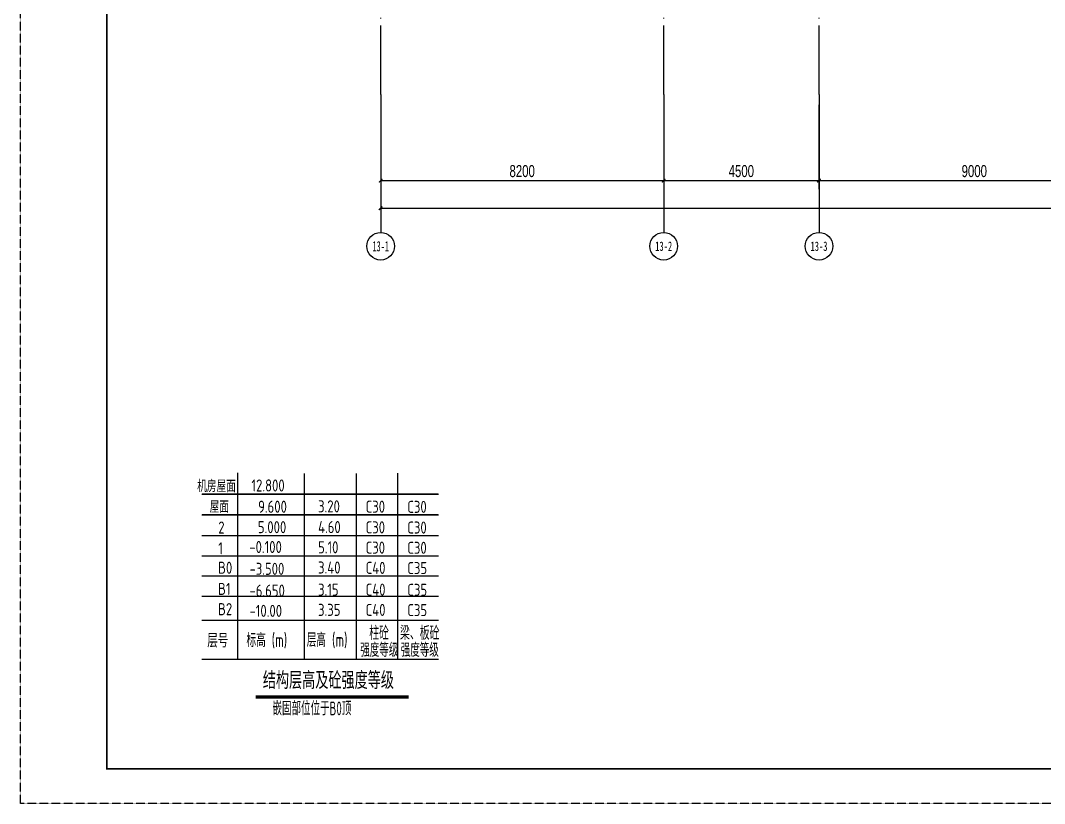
# Model space of a CAD drawing. Extents: x -67167 to 417929, y -86205 to 407116.
# Drawn here: x 73505 to 103177, y 91099 to 113788 of the extents above; entities that cross this region are included whole.
import ezdxf
from ezdxf.enums import TextEntityAlignment as Align

# ---------------------------------------------------------------- set-up
doc = ezdxf.new("R2010")
doc.units = 0
doc.header["$LTSCALE"] = 1000
doc.linetypes.add('DASH', pattern=[0.35, 0.25, -0.1])
doc.linetypes.add('DOTE', pattern=[2.42, 2, -0.2, 0.02, -0.2])
doc.layers.get('Defpoints').update_dxf_attribs({"color": 165})
for name, color, linetype in [('AXIS', 3, 'DOTE'), ('AXIS_TEXT', 7, 'Continuous'), ('DIM', 3, 'Continuous'), ('REIN', 1, 'Continuous'), ('s-beam', 4, 'DASH'), ('X-104 13#平面$0$01-标注_轴线坐标', 132, 'Continuous'), ('X-104 13#平面$0$02-TEXT_轴号', 7, 'Continuous'), ('X-104-9#-层高表$0$X-1#楼层高表$0$PUB_DIM', 3, 'Continuous'), ('X-104-9#-层高表$0$X-1#楼层高表$0$S-ANNO-TABS', 4, 'Continuous'), ('X-104-9#-层高表$0$说明文字', 7, 'Continuous')]:
    doc.layers.add(name, color=color, linetype=linetype)
doc.styles.add('COMPLEX', font='COMPLEX')
doc.styles.add('X-104 13#平面$0$_TCH_AXIS', font='STXIHEI.TTF', dxfattribs={"width": 0.75})
doc.styles.add('X-104 13#平面$0$_TCH_DIM_T3', font='', dxfattribs={"width": 0.705882})
doc.styles.add('X-104-9#-层高表$0$hzjg', font='tssdeng.shx', dxfattribs={"width": 0.8, "bigfont": 'tssdchn.shx'})
doc.styles.get('X-104 13#平面$0$_TCH_DIM_T3').set_extended_font_data('FZXiHei I-Z08S')
doc.dimstyles.new('X-104 13#平面$0$_TCH_ARCH&&100', dxfattribs={"dimtxt": 350, "dimasz": 100, "dimexe": 250, "dimexo": 300, "dimgap": 100, "dimtad": 1, "dimdec": 0, "dimzin": 0, "dimdsep": 46, "dimtxsty": 'X-104 13#平面$0$_TCH_DIM_T3', "dimblk": 'X-104 13#平面$0$_ArchTick', "dimcen": 0.09, "dimclrt": 7, "dimazin": 2, "dimtfac": 1, "dimtdec": 0, "dimtix": 1, "dimtmove": 2, "dimatfit": 3, "dimfxl": 1, "dimtolj": 1, "dimtzin": 0, "dimarcsym": 0})

# ---------------------------------------------------------------- blocks, each defined once
blk = doc.blocks.new('_AXISO')
blk.add_circle((0, 0), 0.5)
at = {"layer": 'AXIS_TEXT', "style": 'COMPLEX', "width": 1.041667}
blk.add_attdef('A', text='', height=0.56, dxfattribs=at).set_placement((-0.25, -0.28), (0.25, -0.28), align=Align.FIT)
blk = doc.blocks.new('X-104 13#平面$0$_ArchTick')
at = {"color": 0, "linetype": 'ByBlock', "const_width": 0.4}
blk.add_lwpolyline([(-0.5, -0.5), (0.5, 0.5)], dxfattribs=at)
blk = doc.blocks.new('*D135')
at = {"layer": 'Defpoints', "color": 0, "transparency": 16777216}
for p in [(83942, 111647), (141642, 111647), (141642, 108347)]:
    blk.add_point(p, dxfattribs=at)
at = {"layer": 'X-104 13#平面$0$01-标注_轴线坐标', "color": 0, "lineweight": -2, "transparency": 16777216}
for p, q in [((83942, 111347), (83942, 108097)), ((141642, 111347), (141642, 108097)), ((83942, 108347), (141642, 108347))]:
    blk.add_line(p, q, dxfattribs=at)
at = {"layer": 'X-104 13#平面$0$01-标注_轴线坐标', "color": 0, "lineweight": -2, "transparency": 16777216, "xscale": 100, "yscale": 100, "zscale": 100, "rotation": 180}
blk.add_blockref('X-104 13#平面$0$_ArchTick', (83942, 108347), dxfattribs=at)
at = {"layer": 'X-104 13#平面$0$01-标注_轴线坐标', "color": 0, "lineweight": -2, "transparency": 16777216, "xscale": 100, "yscale": 100, "zscale": 100}
blk.add_blockref('X-104 13#平面$0$_ArchTick', (141642, 108347), dxfattribs=at)
at = {"layer": 'X-104 13#平面$0$01-标注_轴线坐标', "color": 7, "transparency": 16777216, "insert": (112792, 108622), "char_height": 350, "attachment_point": 5, "style": 'X-104 13#平面$0$_TCH_DIM_T3'}
blk.add_mtext('\\A1;57700', dxfattribs=at)
blk = doc.blocks.new('*D136')
at = {"layer": 'Defpoints', "color": 0, "transparency": 16777216}
for p in [(83942, 111647), (92142, 111647), (92142, 109147)]:
    blk.add_point(p, dxfattribs=at)
at = {"layer": 'X-104 13#平面$0$01-标注_轴线坐标', "color": 0, "lineweight": -2, "transparency": 16777216}
for p, q in [((83942, 111347), (83942, 108897)), ((92142, 111347), (92142, 108897)), ((83942, 109147), (92142, 109147))]:
    blk.add_line(p, q, dxfattribs=at)
at = {"layer": 'X-104 13#平面$0$01-标注_轴线坐标', "color": 0, "lineweight": -2, "transparency": 16777216, "xscale": 100, "yscale": 100, "zscale": 100, "rotation": 180}
blk.add_blockref('X-104 13#平面$0$_ArchTick', (83942, 109147), dxfattribs=at)
at = {"layer": 'X-104 13#平面$0$01-标注_轴线坐标', "color": 0, "lineweight": -2, "transparency": 16777216, "xscale": 100, "yscale": 100, "zscale": 100}
blk.add_blockref('X-104 13#平面$0$_ArchTick', (92142, 109147), dxfattribs=at)
at = {"layer": 'X-104 13#平面$0$01-标注_轴线坐标', "color": 7, "transparency": 16777216, "insert": (88042, 109422), "char_height": 350, "attachment_point": 5, "style": 'X-104 13#平面$0$_TCH_DIM_T3'}
blk.add_mtext('\\A1;8200', dxfattribs=at)
blk = doc.blocks.new('*D137')
at = {"layer": 'Defpoints', "color": 0, "transparency": 16777216}
for p in [(92142, 111647), (96642, 111647), (96642, 109147)]:
    blk.add_point(p, dxfattribs=at)
at = {"layer": 'X-104 13#平面$0$01-标注_轴线坐标', "color": 0, "lineweight": -2, "transparency": 16777216}
for p, q in [((92142, 111347), (92142, 108897)), ((96642, 111347), (96642, 108897)), ((92142, 109147), (96642, 109147))]:
    blk.add_line(p, q, dxfattribs=at)
at = {"layer": 'X-104 13#平面$0$01-标注_轴线坐标', "color": 0, "lineweight": -2, "transparency": 16777216, "xscale": 100, "yscale": 100, "zscale": 100, "rotation": 180}
blk.add_blockref('X-104 13#平面$0$_ArchTick', (92142, 109147), dxfattribs=at)
at = {"layer": 'X-104 13#平面$0$01-标注_轴线坐标', "color": 0, "lineweight": -2, "transparency": 16777216, "xscale": 100, "yscale": 100, "zscale": 100}
blk.add_blockref('X-104 13#平面$0$_ArchTick', (96642, 109147), dxfattribs=at)
at = {"layer": 'X-104 13#平面$0$01-标注_轴线坐标', "color": 7, "transparency": 16777216, "insert": (94392, 109422), "char_height": 350, "attachment_point": 5, "style": 'X-104 13#平面$0$_TCH_DIM_T3'}
blk.add_mtext('\\A1;4500', dxfattribs=at)
blk = doc.blocks.new('*D138')
at = {"layer": 'Defpoints', "color": 0, "transparency": 16777216}
for p in [(96642, 111647), (105642, 111647), (105642, 109147)]:
    blk.add_point(p, dxfattribs=at)
at = {"layer": 'X-104 13#平面$0$01-标注_轴线坐标', "color": 0, "lineweight": -2, "transparency": 16777216}
for p, q in [((96642, 111347), (96642, 108897)), ((105642, 111347), (105642, 108897)), ((96642, 109147), (105642, 109147))]:
    blk.add_line(p, q, dxfattribs=at)
at = {"layer": 'X-104 13#平面$0$01-标注_轴线坐标', "color": 0, "lineweight": -2, "transparency": 16777216, "xscale": 100, "yscale": 100, "zscale": 100, "rotation": 180}
blk.add_blockref('X-104 13#平面$0$_ArchTick', (96642, 109147), dxfattribs=at)
at = {"layer": 'X-104 13#平面$0$01-标注_轴线坐标', "color": 0, "lineweight": -2, "transparency": 16777216, "xscale": 100, "yscale": 100, "zscale": 100}
blk.add_blockref('X-104 13#平面$0$_ArchTick', (105642, 109147), dxfattribs=at)
at = {"layer": 'X-104 13#平面$0$01-标注_轴线坐标', "color": 7, "transparency": 16777216, "insert": (101142, 109422), "char_height": 350, "attachment_point": 5, "style": 'X-104 13#平面$0$_TCH_DIM_T3'}
blk.add_mtext('\\A1;9000', dxfattribs=at)
blk = doc.blocks.new('图框-A1')
for points, const_width in [([(0, 0), (841, 0), (841, 594), (0, 594)], 0.05), ([(766, 584), (25, 584), (25, 10), (766, 10)], 0.5)]:
    blk.add_lwpolyline(points, close=True, dxfattribs=dict(const_width=const_width))
blk = doc.blocks.new('A$C58514C86')
at = {"layer": 'X-104-9#-层高表$0$X-1#楼层高表$0$PUB_DIM', "const_width": 100}
blk.add_lwpolyline([(1670, 531), (6110, 531)], dxfattribs=at)
at = {"layer": 'X-104-9#-层高表$0$X-1#楼层高表$0$S-ANNO-TABS'}
for p, q in [((1155, 1629), (1155, 7022)), ((3089, 1629), (3089, 7010)), ((3089, 2229), (3089, 6893)), ((4591, 1629), (4591, 7010)), ((4591, 2229), (4591, 6893)), ((5791, 1629), (5791, 7014)), ((118, 6410), (6970, 6410)), ((118, 5810), (6970, 5810)), ((118, 5210), (6970, 5210)), ((118, 4623), (6970, 4623)), ((118, 4037), (6970, 4037)), ((118, 3450), (6970, 3450)), ((118, 2756), (6970, 2756)), ((118, 2756), (6970, 2756)), ((118, 2756), (6970, 2756)), ((118, 2756), (6970, 2756)), ((118, 2756), (6970, 2756)), ((118, 2756), (6970, 2756)), ((118, 2756), (6970, 2756)), ((118, 2756), (6970, 2756))]:
    blk.add_line(p, q, dxfattribs=at)
at = {"layer": 'X-104-9#-层高表$0$X-1#楼层高表$0$S-ANNO-TABS', "const_width": 30}
blk.add_lwpolyline([(118, 1629), (6970, 1629)], dxfattribs=at)
at = {"layer": 'X-104-9#-层高表$0$说明文字'}
blk.add_line((118, 1629), (6970, 1629), dxfattribs=at)
at = {"layer": 'X-104-9#-层高表$0$说明文字', "style": 'X-104-9#-层高表$0$hzjg'}
for s, height, width, p in [('机房屋面', 350, 0.8, (-20, 6466)), ('12.800', 350, 0.8, (1552, 6485)), ('屋面', 350, 0.8, (340, 5866)), ('9.600', 350, 0.8, (1744, 5870)), ('3.20', 350, 0.8, (3482, 5880)), ('C30', 350, 0.8, (4860, 5871)), ('C30', 350, 0.8, (6067, 5865)), ('2', 350, 0.8, (590, 5266)), ('5.000', 350, 0.8, (1738, 5277)), ('4.60', 350, 0.8, (3482, 5280)), ('C30', 350, 0.8, (4860, 5271)), ('C30', 350, 0.8, (6067, 5265)), ('-0.100', 350, 0.8, (1489, 4702)), ('1', 350, 0.8, (590, 4666)), ('5.10', 350, 0.8, (3482, 4693)), ('C30', 350, 0.8, (4860, 4684)), ('C30', 350, 0.8, (6067, 4679)), ('B0', 350, 0.8, (585, 4101)), ('3.40', 350, 0.8, (3482, 4107)), ('-3.500', 350, 0.8, (1495, 4070)), ('C40', 350, 0.8, (4860, 4098)), ('C35', 350, 0.8, (6067, 4092)), ('B1', 350, 0.8, (584, 3488)), ('-6.650', 350, 0.8, (1495, 3438)), ('3.15', 350, 0.8, (3482, 3466)), ('C40', 350, 0.8, (4860, 3466)), ('C35', 350, 0.8, (6067, 3460)), ('B2', 350, 0.8, (584, 2901)), ('-10.00', 350, 0.8, (1495, 2852)), ('3.35', 350, 0.8, (3482, 2880)), ('C40', 350, 0.8, (4860, 2879)), ('C35', 350, 0.8, (6067, 2874)), ('层号', 400, 0.8, (272, 1966)), ('标高 (m)', 400, 0.7, (1407, 1976)), ('层高 (m)', 400, 0.7, (3154, 1983)), ('柱砼', 400, 0.65, (4964, 2186)), ('梁、板砼', 400, 0.65, (5856, 2186)), ('强度等级', 400, 0.6, (4704, 1693)), ('强度等级', 400, 0.6, (5877, 1693)), (' 结构层高及砼强度等级', 500, 0.8, (1638, 762)), ('嵌固部位位于B0顶', 400, 0.6, (2160, 0))]:
    blk.add_text(s, height=height, rotation=359.9995, dxfattribs=dict(at, width=width)).set_placement(p)

msp = doc.modelspace()

# ---------------------------------------------------------------- linework, layer by layer
at = {"layer": 'AXIS'}
for p, q in [((83942.283, 111647.223), (83942.282, 138253.271)), ((92142.283, 111647.223), (92142.282, 138253.272)), ((96642.283, 111647.223), (96642.282, 138253.272))]:
    msp.add_line(p, q, dxfattribs=at)
at = {"layer": 'REIN'}
for points in [[(78764.1, 100063.885, 50, 50, 0), (85616.548, 100063.846, 50, 50, 0)], [(78764.096, 99463.885, 50, 50, 0), (85616.545, 99463.846, 50, 50, 0)]]:
    msp.add_lwpolyline(points, format="xyseb", dxfattribs=at)
at = {"layer": 's-beam'}
msp.add_lwpolyline([(73507.761, 150501.127), (157607.761, 150501.128), (157607.762, 91101.128), (73507.762, 91101.127)], close=True, dxfattribs=at)
at = {"layer": 'X-104 13#平面$0$01-标注_轴线坐标'}
for p, q in [((83942.283, 111647.223), (83942.283, 107647.223)), ((92142.283, 111647.223), (92142.283, 107647.223)), ((96642.283, 111647.223), (96642.283, 107647.223))]:
    msp.add_line(p, q, dxfattribs=at)

# ---------------------------------------------------------------- block references
at = {"xscale": 99.99999999999991, "yscale": 99.99999999999991, "zscale": 99.99999999999991, "rotation": 6.766459210986319e-07}
msp.add_blockref('图框-A1', (73507.762, 91101.127), dxfattribs=at)
at = {"layer": 'DIM'}
msp.add_blockref('A$C58514C86', (78646.071, 93654.295), dxfattribs=at)
at = {"layer": 'X-104 13#平面$0$01-标注_轴线坐标'}
ref = msp.add_blockref('_AXISO', (83942.283, 107247.223), dxfattribs=dict(at, xscale=799.9999999999995, yscale=799.9999999999995, zscale=799.9999999999995, rotation=6.766459210986319e-07))
ref.add_attrib('A', '13-1', dxfattribs={"layer": 'X-104 13#平面$0$02-TEXT_轴号', "height": 294.7586, "rotation": 0.0000007, "style": 'X-104 13#平面$0$_TCH_AXIS', "width": 0.605162}).set_placement((83704.209, 107099.844), (84180.357, 107099.844), align=Align.FIT)
ref = msp.add_blockref('_AXISO', (92142.283, 107247.223), dxfattribs=dict(at, xscale=799.9999999999995, yscale=799.9999999999995, zscale=799.9999999999995, rotation=6.766459210986319e-07))
ref.add_attrib('A', '13-2', dxfattribs={"layer": 'X-104 13#平面$0$02-TEXT_轴号', "height": 271.2267, "rotation": 0.0000007, "style": 'X-104 13#平面$0$_TCH_AXIS', "width": 0.676708}).set_placement((91897.315, 107111.61), (92387.25, 107111.61), align=Align.FIT)
ref = msp.add_blockref('_AXISO', (96642.283, 107247.223), dxfattribs=dict(at, xscale=799.9999999999995, yscale=799.9999999999995, zscale=799.9999999999995, rotation=6.766459210986319e-07))
ref.add_attrib('A', '13-3', dxfattribs={"layer": 'X-104 13#平面$0$02-TEXT_轴号', "height": 271.4555, "rotation": 0.0000007, "style": 'X-104 13#平面$0$_TCH_AXIS', "width": 0.675963}).set_placement((96397.379, 107111.496), (96887.187, 107111.496), align=Align.FIT)

# ---------------------------------------------------------------- dimensions: what is measured, and where the dimension line sits
for p1, p2, distance, picture, middle in [((83942.283, 111647.223), (141642.283, 111647.224), -3300, '*D135', (112792.283, 108622.224)), ((83942.283, 111647.223), (92142.283, 111647.223), -2500, '*D136', (88042.283, 109422.223)), ((92142.283, 111647.223), (96642.283, 111647.223), -2500, '*D137', (94392.283, 109422.223)), ((96642.283, 111647.223), (105642.283, 111647.224), -2500, '*D138', (101142.283, 109422.224))]:
    dim = msp.add_aligned_dim(p1=p1, p2=p2, distance=distance, dimstyle='X-104 13#平面$0$_TCH_ARCH&&100', dxfattribs=at)
    dim.commit()
    dim.dimension.update_dxf_attribs({"geometry": picture, "text_midpoint": middle})

doc.saveas('drawing.dxf')
